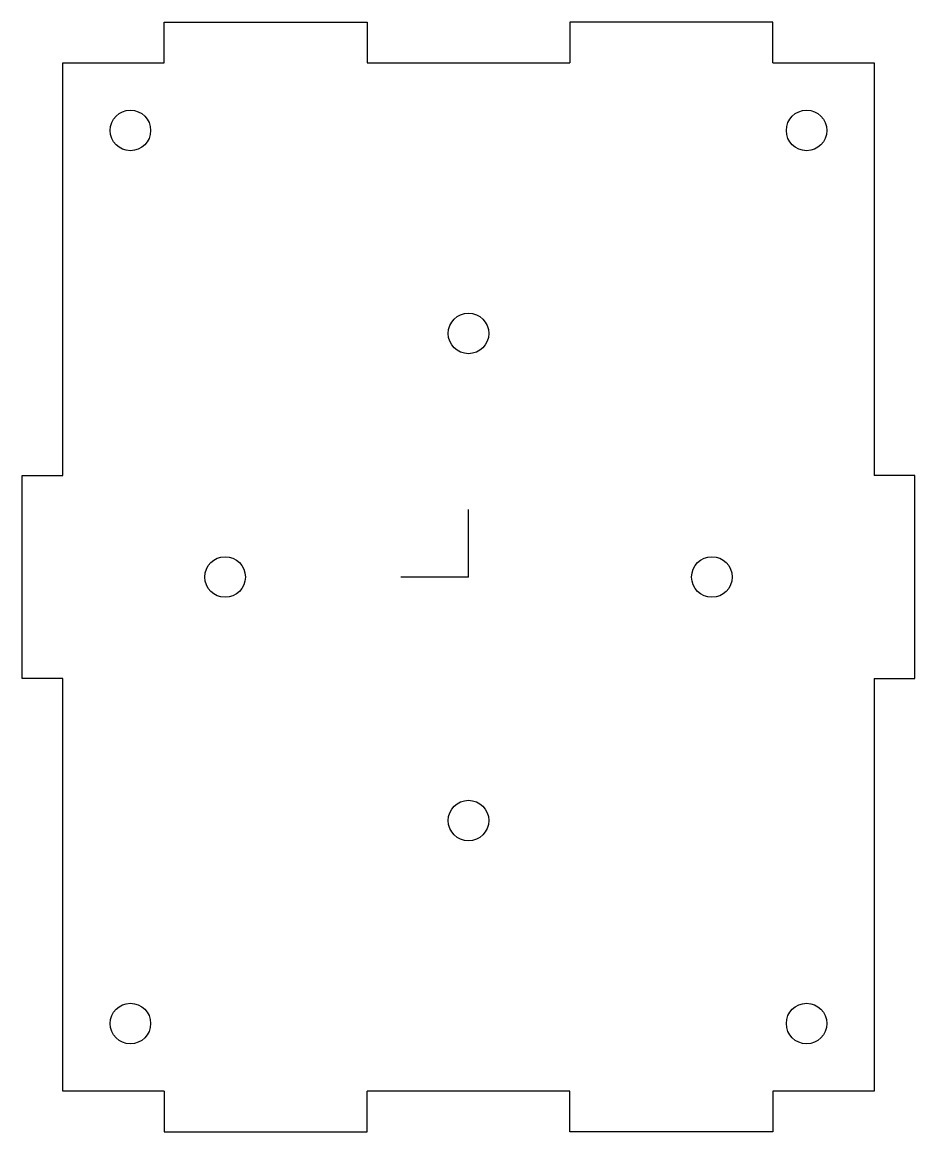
# Model space of a CAD drawing. Header units: millimetres. Extents: x -63 to 3, y -3 to 79.
import ezdxf

# ---------------------------------------------------------------- set-up
doc = ezdxf.new("R2010")
doc.units = ezdxf.units.MM
doc.layers.get('0').update_dxf_attribs({"linetype": 'CONTINUOUS'})

msp = doc.modelspace()

# ---------------------------------------------------------------- linework, layer by layer
for p, q in [((-52.5, 79), (-37.5, 79)), ((-52.5, 76), (-52.5, 79)), ((-37.5, 79), (-37.5, 76)), ((-22.5, 79), (-22.5, 76)), ((-7.5, 79), (-22.5, 79)), ((-7.5, 76), (-7.5, 79)), ((-60, 76), (-52.5, 76)), ((-60, 45.5), (-60, 76)), ((-37.5, 76), (-22.5, 76)), ((-7.5, 76), (0, 76)), ((0, 76), (0, 45.5)), ((-63, 30.5), (-63, 45.5)), ((-63, 45.5), (-60, 45.5)), ((3, 45.5), (0, 45.5)), ((3, 30.5), (3, 45.5)), ((-30, 38), (-30, 43)), ((-30, 38), (-35, 38)), ((-60, 30.5), (-63, 30.5)), ((-60, 0), (-60, 30.5)), ((0, 30.5), (3, 30.5)), ((0, 30.5), (0, 0)), ((-52.5, 0), (-60, 0)), ((-52.5, 0), (-52.5, -3)), ((-37.5, -3), (-37.5, 0)), ((-22.5, 0), (-37.5, 0)), ((-22.5, -3), (-22.5, 0)), ((-7.5, 0), (-7.5, -3)), ((0, 0), (-7.5, 0)), ((-52.5, -3), (-37.5, -3)), ((-7.5, -3), (-22.5, -3))]:
    msp.add_line(p, q)
for centre in [(-55, 71), (-5, 71), (-30, 56), (-48, 38), (-12, 38), (-30, 20), (-55, 5), (-5, 5)]:
    msp.add_circle(centre, 1.5)

doc.saveas('drawing.dxf')
